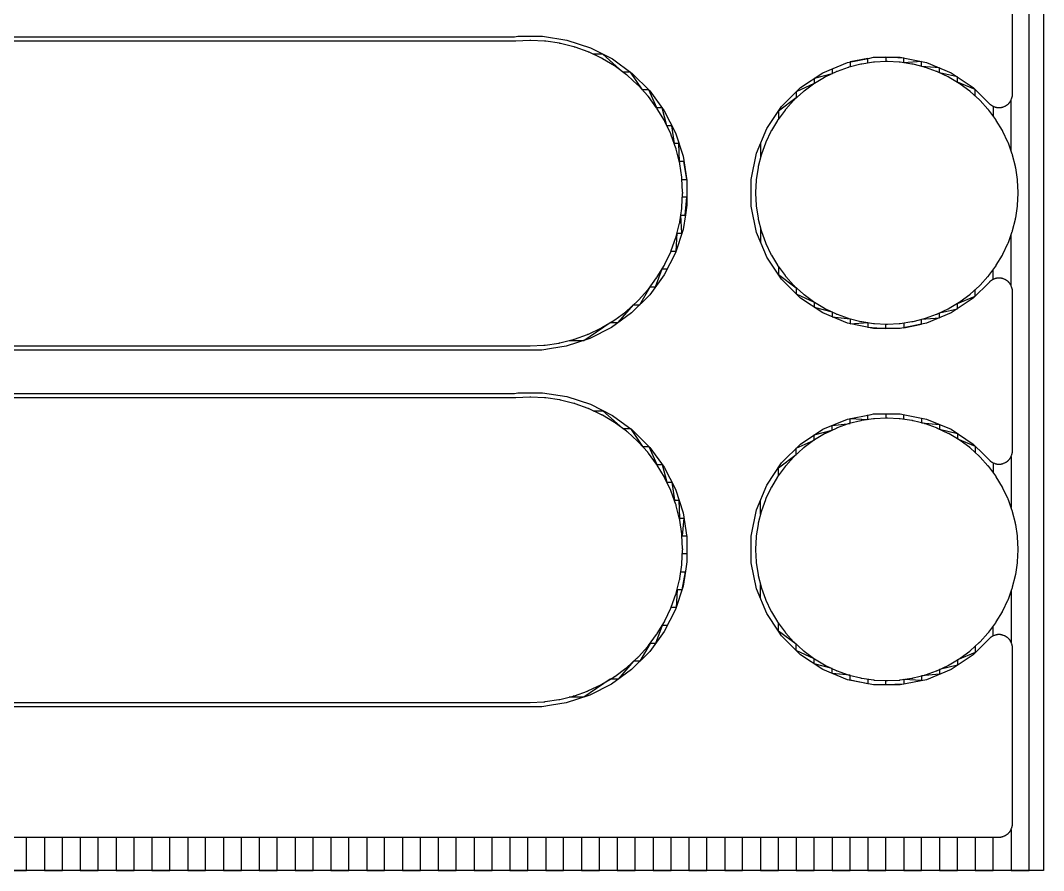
# Model space of a CAD drawing. Header units: metres. Extents: x 141.4 to 191.3, y -114.8 to -61.9.
# Drawn here: x 184.06 to 191.35, y -114.81 to -108.75 of the extents above; entities that cross this region are included whole.
import ezdxf

# ---------------------------------------------------------------- set-up
doc = ezdxf.new("R2010")
doc.units = ezdxf.units.M

msp = doc.modelspace()

# ---------------------------------------------------------------- linework, layer by layer
for points in [[(191.3479, -61.907), (191.3479, -114.8099), (141.392, -114.8099), (141.392, -61.907)], [(191.117, -114.5163), (191.117, -114.8099), (191.2445, -114.8099), (191.2445, -61.907), (191.117, -61.907), (191.117, -62.2006)], [(177.0857, -114.5719), (191.0305, -114.5719), (191.0326, -114.5719), (191.0347, -114.5718), (191.0368, -114.5717), (191.0388, -114.5715), (191.0409, -114.5713), (191.043, -114.571), (191.045, -114.5706), (191.0471, -114.5703), (191.0491, -114.5698), (191.0512, -114.5694), (191.0532, -114.5688), (191.0552, -114.5682), (191.0572, -114.5676), (191.0591, -114.5669), (191.0611, -114.5662), (191.063, -114.5654), (191.0712, -114.5621), (191.0731, -114.5612), (191.075, -114.5604), (191.0768, -114.5595), (191.0787, -114.5585), (191.0805, -114.5575), (191.0823, -114.5564), (191.0841, -114.5553), (191.0859, -114.5542), (191.0876, -114.553), (191.0893, -114.5518), (191.0909, -114.5505), (191.0926, -114.5492), (191.0942, -114.5479), (191.0957, -114.5465), (191.0972, -114.5451), (191.0987, -114.5436), (191.1002, -114.5421), (191.1016, -114.5406), (191.103, -114.5391), (191.1043, -114.5375), (191.1056, -114.5358), (191.1069, -114.5342), (191.1081, -114.5325), (191.1093, -114.5308), (191.1104, -114.529), (191.1115, -114.5272), (191.1126, -114.5254), (191.1136, -114.5236), (191.1146, -114.5217), (191.1155, -114.5199), (191.1163, -114.518), (191.1172, -114.5161), (191.1205, -114.5079), (191.1213, -114.506), (191.122, -114.504), (191.1227, -114.5021), (191.1233, -114.5001), (191.1239, -114.4981), (191.1245, -114.4961), (191.1249, -114.494), (191.1254, -114.492), (191.1257, -114.4899), (191.1261, -114.4879), (191.1264, -114.4858), (191.1266, -114.4837), (191.1268, -114.4817), (191.1269, -114.4796), (191.127, -114.4775), (191.127, -114.4754), (191.127, -113.2254), (191.127, -113.2233), (191.1269, -113.2212), (191.1268, -113.2191), (191.1266, -113.2171), (191.1264, -113.215), (191.1261, -113.2129), (191.1257, -113.2109), (191.1254, -113.2088), (191.1249, -113.2068), (191.1245, -113.2047), (191.1239, -113.2027), (191.1233, -113.2007), (191.1227, -113.1987), (191.122, -113.1968), (191.1213, -113.1948), (191.1205, -113.1929), (191.1172, -113.1847), (191.1163, -113.1828), (191.1155, -113.1809), (191.1146, -113.179), (191.1136, -113.1772), (191.1126, -113.1754), (191.1115, -113.1736), (191.1104, -113.1718), (191.1093, -113.17), (191.1081, -113.1683), (191.1069, -113.1666), (191.1056, -113.165), (191.1043, -113.1633), (191.103, -113.1617), (191.1016, -113.1602), (191.1002, -113.1587), (191.0987, -113.1572), (191.0972, -113.1557), (191.0957, -113.1543), (191.0942, -113.1529), (191.0926, -113.1516), (191.0909, -113.1503), (191.0893, -113.149), (191.0876, -113.1478), (191.0859, -113.1466), (191.0841, -113.1454), (191.0823, -113.1444), (191.0805, -113.1433), (191.0787, -113.1423), (191.0768, -113.1413), (191.075, -113.1404), (191.0731, -113.1396), (191.0712, -113.1387), (191.063, -113.1354), (191.0611, -113.1346), (191.0591, -113.1339), (191.0572, -113.1332), (191.0552, -113.1326), (191.0532, -113.132), (191.0512, -113.1314), (191.0491, -113.131), (191.0471, -113.1305), (191.045, -113.1301), (191.043, -113.1298), (191.0409, -113.1295), (191.0388, -113.1293), (191.0368, -113.1291), (191.0347, -113.129), (191.0326, -113.1289), (191.0305, -113.1289), (191.0284, -113.1289), (191.0263, -113.129), (191.0243, -113.1291), (191.0222, -113.1293), (191.0201, -113.1295), (191.018, -113.1298), (191.016, -113.1301), (191.0139, -113.1305), (191.0119, -113.131), (191.0099, -113.1314), (191.0078, -113.132), (191.0058, -113.1326), (191.0038, -113.1332), (191.0019, -113.1339), (190.9999, -113.1346), (190.998, -113.1354), (190.9898, -113.1387), (190.9879, -113.1396), (190.986, -113.1404), (190.9842, -113.1413), (190.9823, -113.1423), (190.9805, -113.1433), (190.9787, -113.1444), (190.9769, -113.1454), (190.9751, -113.1466), (190.9734, -113.1478), (190.9717, -113.149), (190.9701, -113.1503), (190.9684, -113.1516), (190.9669, -113.1529), (190.9653, -113.1543), (190.9638, -113.1557), (190.9623, -113.1572), (190.8475, -113.272), (190.6893, -113.3776), (190.5136, -113.4504), (190.3271, -113.4875), (190.1369, -113.4875), (189.9504, -113.4504), (189.7747, -113.3776), (189.6165, -113.272), (189.482, -113.1375), (189.4597, -113.104), (189.3764, -112.9793), (189.3036, -112.8036), (189.2665, -112.6171), (189.2665, -112.4269), (189.3036, -112.2404), (189.3764, -112.0647), (189.482, -111.9065), (189.6165, -111.772), (189.7747, -111.6664), (189.9504, -111.5936), (190.12, -111.5599), (190.1369, -111.5565), (190.3271, -111.5565), (190.359, -111.5629), (190.5136, -111.5936), (190.6893, -111.6664), (190.8475, -111.772), (190.9226, -111.8472), (190.9623, -111.8868), (190.9638, -111.8883), (190.9653, -111.8897), (190.9668, -111.8911), (190.9684, -111.8924), (190.9701, -111.8937), (190.9717, -111.895), (190.9734, -111.8962), (190.9751, -111.8974), (190.9769, -111.8985), (190.9787, -111.8996), (190.9805, -111.9007), (190.9823, -111.9017), (190.9842, -111.9027), (190.986, -111.9036), (190.9879, -111.9044), (190.9898, -111.9053), (190.998, -111.9086), (190.9999, -111.9094), (191.0019, -111.9101), (191.0038, -111.9108), (191.0058, -111.9114), (191.0078, -111.912), (191.0098, -111.9126), (191.0119, -111.913), (191.0139, -111.9135), (191.016, -111.9139), (191.018, -111.9142), (191.0201, -111.9145), (191.0222, -111.9147), (191.0242, -111.9149), (191.0263, -111.915), (191.0284, -111.9151), (191.0305, -111.9151), (191.0326, -111.9151), (191.0347, -111.915), (191.0368, -111.9149), (191.0388, -111.9147), (191.0409, -111.9145), (191.043, -111.9142), (191.045, -111.9139), (191.0471, -111.9135), (191.0491, -111.913), (191.0512, -111.9126), (191.0532, -111.912), (191.0552, -111.9114), (191.0572, -111.9108), (191.0591, -111.9101), (191.0611, -111.9094), (191.063, -111.9086), (191.0712, -111.9053), (191.0731, -111.9044), (191.075, -111.9036), (191.0768, -111.9027), (191.0787, -111.9017), (191.0805, -111.9007), (191.0823, -111.8996), (191.0841, -111.8985), (191.0859, -111.8974), (191.0876, -111.8962), (191.0893, -111.895), (191.0909, -111.8937), (191.0926, -111.8924), (191.0942, -111.8911), (191.0957, -111.8897), (191.0972, -111.8883), (191.0987, -111.8868), (191.1002, -111.8853), (191.1016, -111.8838), (191.103, -111.8823), (191.1043, -111.8807), (191.1056, -111.879), (191.1069, -111.8774), (191.1081, -111.8757), (191.1093, -111.874), (191.1104, -111.8722), (191.1115, -111.8704), (191.1126, -111.8686), (191.1136, -111.8668), (191.1146, -111.865), (191.1155, -111.8631), (191.1163, -111.8612), (191.1172, -111.8593), (191.1205, -111.8511), (191.1213, -111.8492), (191.122, -111.8472), (191.1227, -111.8453), (191.1233, -111.8433), (191.1239, -111.8413), (191.1245, -111.8393), (191.1249, -111.8372), (191.1254, -111.8352), (191.1257, -111.8331), (191.1261, -111.8311), (191.1264, -111.829), (191.1266, -111.8269), (191.1268, -111.8249), (191.1269, -111.8228), (191.127, -111.8207), (191.127, -111.8186), (191.127, -110.6854), (191.127, -110.6833), (191.1269, -110.6812), (191.1268, -110.6791), (191.1266, -110.6771), (191.1264, -110.675), (191.1261, -110.6729), (191.1257, -110.6709), (191.1254, -110.6688), (191.1249, -110.6668), (191.1245, -110.6647), (191.1239, -110.6627), (191.1233, -110.6607), (191.1227, -110.6587), (191.122, -110.6568), (191.1213, -110.6548), (191.1205, -110.6529), (191.1172, -110.6447), (191.1163, -110.6428), (191.1155, -110.6409), (191.1146, -110.639), (191.1136, -110.6372), (191.1126, -110.6354), (191.1115, -110.6336), (191.1104, -110.6318), (191.1093, -110.63), (191.1081, -110.6283), (191.1069, -110.6266), (191.1056, -110.625), (191.1043, -110.6233), (191.103, -110.6217), (191.1016, -110.6202), (191.1002, -110.6187), (191.0987, -110.6172), (191.0972, -110.6157), (191.0957, -110.6143), (191.0942, -110.6129), (191.0926, -110.6116), (191.0909, -110.6103), (191.0893, -110.609), (191.0876, -110.6078), (191.0859, -110.6066), (191.0841, -110.6054), (191.0823, -110.6044), (191.0805, -110.6033), (191.0787, -110.6023), (191.0768, -110.6013), (191.075, -110.6004), (191.0731, -110.5996), (191.0712, -110.5987), (191.063, -110.5954), (191.0611, -110.5946), (191.0591, -110.5939), (191.0572, -110.5932), (191.0552, -110.5926), (191.0532, -110.592), (191.0512, -110.5914), (191.0491, -110.591), (191.0471, -110.5905), (191.045, -110.5901), (191.043, -110.5898), (191.0409, -110.5895), (191.0388, -110.5893), (191.0368, -110.5891), (191.0347, -110.589), (191.0326, -110.5889), (191.0305, -110.5889), (191.0284, -110.5889), (191.0263, -110.589), (191.0243, -110.5891), (191.0222, -110.5893), (191.0201, -110.5895), (191.018, -110.5898), (191.016, -110.5901), (191.0139, -110.5905), (191.0119, -110.591), (191.0099, -110.5914), (191.0078, -110.592), (191.0058, -110.5926), (191.0038, -110.5932), (191.0019, -110.5939), (190.9999, -110.5946), (190.998, -110.5954), (190.9898, -110.5987), (190.9879, -110.5996), (190.986, -110.6004), (190.9842, -110.6013), (190.9823, -110.6023), (190.9805, -110.6033), (190.9787, -110.6044), (190.9769, -110.6054), (190.9751, -110.6066), (190.9734, -110.6078), (190.9717, -110.609), (190.9701, -110.6103), (190.9684, -110.6116), (190.9669, -110.6129), (190.9653, -110.6143), (190.9638, -110.6157), (190.9623, -110.6172), (190.8475, -110.732), (190.6893, -110.8376), (190.5136, -110.9104), (190.3271, -110.9475), (190.1369, -110.9475), (189.9504, -110.9104), (189.7747, -110.8376), (189.6165, -110.732), (189.482, -110.5975), (189.3764, -110.4393), (189.3616, -110.4038), (189.3036, -110.2636), (189.2665, -110.0771), (189.2665, -109.8869), (189.3036, -109.7004), (189.3764, -109.5247), (189.482, -109.3665), (189.6165, -109.232), (189.7747, -109.1264), (189.9504, -109.0536), (190.1116, -109.0215), (190.1369, -109.0165), (190.3271, -109.0165), (190.359, -109.0229), (190.5136, -109.0536), (190.6893, -109.1264), (190.7052, -109.137), (190.8475, -109.232), (190.9541, -109.3387), (190.9623, -109.3468), (190.9638, -109.3483), (190.9653, -109.3497), (190.9668, -109.3511), (190.9684, -109.3524), (190.9701, -109.3537), (190.9717, -109.355), (190.9734, -109.3562), (190.9751, -109.3574), (190.9769, -109.3585), (190.9787, -109.3596), (190.9805, -109.3607), (190.9823, -109.3617), (190.9842, -109.3627), (190.986, -109.3636), (190.9879, -109.3644), (190.9898, -109.3653), (190.998, -109.3686), (190.9999, -109.3694), (191.0019, -109.3701), (191.0038, -109.3708), (191.0058, -109.3714), (191.0078, -109.372), (191.0098, -109.3726), (191.0119, -109.373), (191.0139, -109.3735), (191.016, -109.3739), (191.018, -109.3742), (191.0201, -109.3745), (191.0222, -109.3747), (191.0242, -109.3749), (191.0263, -109.375), (191.0284, -109.3751), (191.0305, -109.3751), (191.0326, -109.3751), (191.0347, -109.375), (191.0368, -109.3749), (191.0388, -109.3747), (191.0409, -109.3745), (191.043, -109.3742), (191.045, -109.3739), (191.0471, -109.3735), (191.0491, -109.373), (191.0512, -109.3726), (191.0532, -109.372), (191.0552, -109.3714), (191.0572, -109.3708), (191.0591, -109.3701), (191.0611, -109.3694), (191.063, -109.3686), (191.0712, -109.3653), (191.0731, -109.3644), (191.075, -109.3636), (191.0768, -109.3627), (191.0787, -109.3617), (191.0805, -109.3607), (191.0823, -109.3596), (191.0841, -109.3585), (191.0859, -109.3574), (191.0876, -109.3562), (191.0893, -109.355), (191.0909, -109.3537), (191.0926, -109.3524), (191.0942, -109.3511), (191.0957, -109.3497), (191.0972, -109.3483), (191.0987, -109.3468), (191.1002, -109.3453), (191.1016, -109.3438), (191.103, -109.3423), (191.1043, -109.3407), (191.1056, -109.339), (191.1069, -109.3374), (191.1081, -109.3357), (191.1093, -109.334), (191.1104, -109.3322), (191.1115, -109.3304), (191.1126, -109.3286), (191.1136, -109.3268), (191.1146, -109.325), (191.1155, -109.3231), (191.1163, -109.3212), (191.1172, -109.3193), (191.1205, -109.3111), (191.1213, -109.3092), (191.122, -109.3072), (191.1227, -109.3053), (191.1233, -109.3033), (191.1239, -109.3013), (191.1245, -109.2993), (191.1249, -109.2972), (191.1254, -109.2952), (191.1257, -109.2931), (191.1261, -109.2911), (191.1264, -109.289), (191.1266, -109.2869), (191.1268, -109.2849), (191.1269, -109.2828), (191.127, -109.2807), (191.127, -109.2786), (191.127, -108.1454)], [(181.2682, -108.8715), (187.565, -108.8715), (187.5673, -108.8715), (187.5695, -108.8714), (187.5717, -108.8712), (187.5735, -108.8711), (187.5757, -108.8709), (187.5779, -108.8706), (187.5801, -108.8703), (187.6042, -108.8665), (187.7798, -108.8665), (187.9532, -108.894), (188.1202, -108.9482), (188.2766, -109.0279), (188.4187, -109.1311), (188.5429, -109.2553), (188.6461, -109.3974), (188.7258, -109.5538), (188.78, -109.7208), (188.8075, -109.8942), (188.8075, -110.0698), (188.7967, -110.1378), (188.78, -110.2432), (188.7258, -110.4102), (188.6461, -110.5666), (188.5429, -110.7087), (188.4137, -110.8379), (188.2716, -110.9411), (188.1152, -111.0208), (187.9482, -111.075), (187.8428, -111.0917), (187.7748, -111.1025), (181.2682, -111.1025)], [(181.356, -111.0725), (187.687, -111.0725), (187.6891, -111.0725), (187.6912, -111.0724), (187.7892, -111.0676), (187.7913, -111.0675), (187.7934, -111.0673), (187.7955, -111.067), (187.7975, -111.0668), (187.8947, -111.0524), (187.8967, -111.052), (187.8988, -111.0516), (187.9008, -111.0512), (187.9028, -111.0507), (187.9981, -111.0269), (188.0001, -111.0263), (188.0021, -111.0258), (188.0041, -111.0251), (188.0061, -111.0245), (188.0985, -110.9914), (188.1005, -110.9906), (188.1024, -110.9899), (188.1043, -110.989), (188.1062, -110.9882), (188.195, -110.9462), (188.1968, -110.9453), (188.1987, -110.9443), (188.2005, -110.9433), (188.2023, -110.9423), (188.2865, -110.8918), (188.2883, -110.8907), (188.2901, -110.8896), (188.2918, -110.8884), (188.2935, -110.8872), (188.3723, -110.8287), (188.374, -110.8274), (188.3756, -110.8261), (188.3772, -110.8248), (188.3788, -110.8234), (188.4515, -110.7574), (188.4531, -110.756), (188.4546, -110.7546), (188.4596, -110.7496), (188.461, -110.7481), (188.4624, -110.7465), (188.5284, -110.6738), (188.5298, -110.6722), (188.5311, -110.6706), (188.5324, -110.669), (188.5337, -110.6673), (188.5922, -110.5885), (188.5934, -110.5868), (188.5946, -110.5851), (188.5957, -110.5833), (188.5968, -110.5815), (188.6473, -110.4973), (188.6483, -110.4955), (188.6493, -110.4937), (188.6503, -110.4918), (188.6512, -110.49), (188.6932, -110.4012), (188.694, -110.3993), (188.6949, -110.3974), (188.6956, -110.3955), (188.6964, -110.3935), (188.7295, -110.3011), (188.7294, -110.3011), (188.7295, -110.3009), (188.7302, -110.299), (188.7308, -110.297), (188.7314, -110.2951), (188.7319, -110.2931), (188.7557, -110.1978), (188.7562, -110.1958), (188.7566, -110.1938), (188.757, -110.1917), (188.7574, -110.1897), (188.7718, -110.0925), (188.772, -110.0905), (188.7723, -110.0884), (188.7725, -110.0863), (188.7726, -110.0842), (188.7774, -109.9862), (188.7775, -109.9841), (188.7775, -109.982), (188.7775, -109.9799), (188.7774, -109.9778), (188.7726, -109.8798), (188.7725, -109.8777), (188.7723, -109.8756), (188.772, -109.8735), (188.7718, -109.8715), (188.7574, -109.7743), (188.757, -109.7723), (188.7566, -109.7702), (188.7562, -109.7682), (188.7557, -109.7662), (188.7319, -109.6709), (188.7313, -109.6689), (188.7308, -109.6669), (188.7301, -109.6649), (188.7295, -109.6629), (188.6964, -109.5705), (188.6956, -109.5685), (188.6949, -109.5666), (188.694, -109.5647), (188.6932, -109.5628), (188.6512, -109.474), (188.6503, -109.4722), (188.6493, -109.4703), (188.6483, -109.4685), (188.6473, -109.4667), (188.5968, -109.3825), (188.5957, -109.3807), (188.5946, -109.3789), (188.5934, -109.3772), (188.5922, -109.3755), (188.5337, -109.2967), (188.5324, -109.295), (188.5311, -109.2934), (188.5298, -109.2918), (188.5284, -109.2902), (188.4624, -109.2175), (188.461, -109.2159), (188.4596, -109.2144), (188.4581, -109.213), (188.4565, -109.2116), (188.3838, -109.1456), (188.3822, -109.1442), (188.3806, -109.1429), (188.379, -109.1416), (188.3773, -109.1403), (188.2985, -109.0818), (188.2968, -109.0806), (188.2951, -109.0794), (188.2933, -109.0783), (188.2915, -109.0772), (188.2073, -109.0267), (188.2055, -109.0257), (188.2037, -109.0247), (188.2018, -109.0237), (188.2, -109.0228), (188.1112, -108.9808), (188.1093, -108.98), (188.1074, -108.9791), (188.1055, -108.9784), (188.1035, -108.9776), (188.0111, -108.9445), (188.0111, -108.9446), (188.0109, -108.9445), (188.009, -108.9438), (188.007, -108.9432), (188.0051, -108.9426), (188.0031, -108.9421), (187.9078, -108.9183), (187.9058, -108.9178), (187.9038, -108.9174), (187.9017, -108.917), (187.8997, -108.9166), (187.8025, -108.9022), (187.8005, -108.902), (187.7984, -108.9017), (187.7963, -108.9015), (187.7942, -108.9014), (187.6962, -108.8966), (187.6941, -108.8965), (187.692, -108.8965), (187.6899, -108.8965), (187.6878, -108.8966), (187.5898, -108.9014), (187.5885, -108.9015), (181.356, -108.9015)], [(188.7729, -109.8865), (188.8063, -109.8865), (188.7861, -109.759), (188.7539, -109.759), (188.751, -109.6315), (188.7182, -109.6315), (188.7004, -109.504), (188.6654, -109.504), (188.6309, -109.3765), (188.5929, -109.3765), (188.5366, -109.249), (188.491, -109.249), (188.4054, -109.1215), (188.352, -109.1215), (188.21, -108.994), (188.1391, -108.994)], [(190.862, -109.2925), (190.862, -109.2466), (190.7345, -109.1943), (190.7345, -109.1566), (190.607, -109.1262), (190.607, -109.0923), (190.4795, -109.0812), (190.4795, -109.0468), (190.352, -109.0556), (190.352, -109.0215), (190.2245, -109.0165), (190.2245, -109.0473)], [(189.3012, -110.0695), (189.3013, -110.0716), (189.3015, -110.0736), (189.3017, -110.0757), (189.302, -110.0778), (189.3143, -110.1603), (189.3146, -110.1624), (189.315, -110.1644), (189.3154, -110.1665), (189.3159, -110.1685), (189.3361, -110.2494), (189.3367, -110.2514), (189.3373, -110.2534), (189.3379, -110.2554), (189.3386, -110.2574), (189.3667, -110.3359), (189.3674, -110.3379), (189.3682, -110.3398), (189.369, -110.3417), (189.3699, -110.3436), (189.4055, -110.419), (189.4064, -110.4209), (189.4074, -110.4228), (189.4084, -110.4246), (189.4095, -110.4264), (189.4523, -110.4979), (189.4534, -110.4997), (189.4546, -110.5015), (189.4558, -110.5032), (189.457, -110.5049), (189.5067, -110.5719), (189.5079, -110.5735), (189.5092, -110.5752), (189.5106, -110.5768), (189.512, -110.5783), (189.568, -110.6401), (189.5694, -110.6417), (189.5709, -110.6431), (189.5723, -110.6446), (189.5739, -110.646), (189.6357, -110.702), (189.6372, -110.7034), (189.6388, -110.7048), (189.6405, -110.7061), (189.6421, -110.7073), (189.7091, -110.757), (189.7108, -110.7582), (189.7125, -110.7594), (189.7143, -110.7606), (189.7161, -110.7617), (189.7876, -110.8045), (189.7894, -110.8056), (189.7912, -110.8066), (189.7931, -110.8076), (189.795, -110.8085), (189.8704, -110.8441), (189.8723, -110.845), (189.8742, -110.8458), (189.8761, -110.8466), (189.8781, -110.8473), (189.9566, -110.8754), (189.9566, -110.8754), (189.9584, -110.8761), (189.9605, -110.8767), (189.9625, -110.8773), (189.9646, -110.8779), (190.0455, -110.8981), (190.0475, -110.8986), (190.0496, -110.899), (190.0516, -110.8994), (190.0537, -110.8997), (190.1362, -110.912), (190.1383, -110.9123), (190.1404, -110.9125), (190.1424, -110.9127), (190.1445, -110.9128), (190.2278, -110.9169), (190.2299, -110.917), (190.232, -110.917), (190.2341, -110.917), (190.2362, -110.9169), (190.3195, -110.9128), (190.3216, -110.9127), (190.3236, -110.9125), (190.3257, -110.9123), (190.3278, -110.912), (190.4103, -110.8997), (190.4124, -110.8994), (190.4144, -110.899), (190.4165, -110.8986), (190.4185, -110.8981), (190.4994, -110.8779), (190.5014, -110.8773), (190.5034, -110.8767), (190.5054, -110.8761), (190.5074, -110.8754), (190.5859, -110.8473), (190.5879, -110.8466), (190.5898, -110.8458), (190.5917, -110.845), (190.5936, -110.8441), (190.669, -110.8085), (190.6709, -110.8076), (190.6728, -110.8066), (190.6746, -110.8056), (190.6764, -110.8045), (190.7479, -110.7617), (190.7497, -110.7606), (190.7515, -110.7594), (190.7532, -110.7582), (190.7549, -110.757), (190.8219, -110.7073), (190.8235, -110.7061), (190.8252, -110.7048), (190.8268, -110.7034), (190.8283, -110.702), (190.8901, -110.646), (190.8917, -110.6446), (190.8931, -110.6431), (190.8946, -110.6417), (190.896, -110.6401), (190.952, -110.5783), (190.9534, -110.5768), (190.9548, -110.5752), (190.9561, -110.5735), (190.9573, -110.5719), (191.007, -110.5049), (191.0082, -110.5032), (191.0094, -110.5015), (191.0106, -110.4997), (191.0117, -110.4979), (191.0545, -110.4264), (191.0556, -110.4246), (191.0566, -110.4228), (191.0576, -110.4209), (191.0585, -110.419), (191.0941, -110.3436), (191.095, -110.3417), (191.0958, -110.3398), (191.0966, -110.3379), (191.0973, -110.3359), (191.1254, -110.2574), (191.1254, -110.2574), (191.1255, -110.2572), (191.1261, -110.2553), (191.1268, -110.2533), (191.1273, -110.2514), (191.1279, -110.2494), (191.1481, -110.1685), (191.1486, -110.1665), (191.149, -110.1644), (191.1494, -110.1624), (191.1497, -110.1603), (191.162, -110.0778), (191.1623, -110.0757), (191.1625, -110.0736), (191.1627, -110.0716), (191.1628, -110.0695), (191.1669, -109.9862), (191.167, -109.9841), (191.167, -109.982), (191.167, -109.9799), (191.1669, -109.9778), (191.1628, -109.8945), (191.1627, -109.8924), (191.1625, -109.8904), (191.1623, -109.8883), (191.162, -109.8862), (191.1497, -109.8037), (191.1494, -109.8016), (191.149, -109.7996), (191.1486, -109.7975), (191.1481, -109.7955), (191.1279, -109.7146), (191.1273, -109.7126), (191.1267, -109.7106), (191.1261, -109.7086), (191.1254, -109.7066), (191.0973, -109.6281), (191.0966, -109.6261), (191.0958, -109.6242), (191.095, -109.6223), (191.0941, -109.6204), (191.0585, -109.545), (191.0576, -109.5431), (191.0566, -109.5412), (191.0556, -109.5394), (191.0545, -109.5376), (191.0117, -109.4661), (191.0106, -109.4643), (191.0094, -109.4625), (191.0082, -109.4608), (191.007, -109.4591), (190.9573, -109.3921), (190.9561, -109.3905), (190.9548, -109.3888), (190.9534, -109.3872), (190.952, -109.3857), (190.896, -109.3239), (190.8946, -109.3223), (190.8931, -109.3209), (190.8917, -109.3194), (190.8901, -109.318), (190.8283, -109.262), (190.8268, -109.2606), (190.8252, -109.2592), (190.8235, -109.2579), (190.8219, -109.2567), (190.7549, -109.207), (190.7532, -109.2058), (190.7515, -109.2046), (190.7497, -109.2034), (190.7479, -109.2023), (190.6764, -109.1595), (190.6746, -109.1584), (190.6728, -109.1574), (190.6709, -109.1564), (190.669, -109.1555), (190.5936, -109.1199), (190.5917, -109.119), (190.5898, -109.1182), (190.5879, -109.1174), (190.5859, -109.1167), (190.5074, -109.0886), (190.5074, -109.0886), (190.5056, -109.0879), (190.5035, -109.0873), (190.5015, -109.0867), (190.4994, -109.0861), (190.4185, -109.0659), (190.4165, -109.0654), (190.4144, -109.065), (190.4124, -109.0646), (190.4103, -109.0643), (190.3278, -109.052), (190.3257, -109.0517), (190.3236, -109.0515), (190.3216, -109.0513), (190.3195, -109.0512), (190.2362, -109.0471), (190.2341, -109.047), (190.232, -109.047), (190.2299, -109.047), (190.2278, -109.0471), (190.1445, -109.0512), (190.1424, -109.0513), (190.1404, -109.0515), (190.1383, -109.0517), (190.1362, -109.052), (190.0537, -109.0643), (190.0516, -109.0646), (190.0496, -109.065), (190.0475, -109.0654), (190.0455, -109.0659), (189.9646, -109.0861), (189.9626, -109.0867), (189.9606, -109.0873), (189.9586, -109.0879), (189.9566, -109.0886), (189.8781, -109.1167), (189.8761, -109.1174), (189.8742, -109.1182), (189.8723, -109.119), (189.8704, -109.1199), (189.795, -109.1555), (189.7931, -109.1564), (189.7912, -109.1574), (189.7894, -109.1584), (189.7876, -109.1595), (189.7161, -109.2023), (189.7143, -109.2034), (189.7125, -109.2046), (189.7108, -109.2058), (189.7091, -109.207), (189.6421, -109.2567), (189.6405, -109.2579), (189.6388, -109.2592), (189.6372, -109.2606), (189.6357, -109.262), (189.5739, -109.318), (189.5723, -109.3194), (189.5709, -109.3209), (189.5694, -109.3223), (189.568, -109.3239), (189.512, -109.3857), (189.5106, -109.3872), (189.5092, -109.3888), (189.5079, -109.3905), (189.5067, -109.3921), (189.457, -109.4591), (189.4558, -109.4608), (189.4546, -109.4625), (189.4534, -109.4643), (189.4523, -109.4661), (189.4095, -109.5376), (189.4084, -109.5394), (189.4074, -109.5412), (189.4064, -109.5431), (189.4055, -109.545), (189.3699, -109.6204), (189.369, -109.6223), (189.3682, -109.6242), (189.3674, -109.6261), (189.3667, -109.6281), (189.3386, -109.7066), (189.3386, -109.7066), (189.3385, -109.7068), (189.3379, -109.7087), (189.3372, -109.7107), (189.3367, -109.7126), (189.3361, -109.7146), (189.3159, -109.7955), (189.3154, -109.7975), (189.315, -109.7996), (189.3146, -109.8016), (189.3143, -109.8037), (189.302, -109.8862), (189.3017, -109.8883), (189.3015, -109.8904), (189.3013, -109.8924), (189.3012, -109.8945), (189.2971, -109.9778), (189.297, -109.9799), (189.297, -109.982), (189.297, -109.9841), (189.2971, -109.9862), (189.3012, -110.0695)], [(190.097, -109.0578), (190.097, -109.0244), (189.9695, -109.0498), (189.9695, -109.0849)], [(189.842, -109.0985), (189.842, -109.1333), (189.7145, -109.1666), (189.7145, -109.2033), (189.587, -109.2615), (189.587, -109.306), (189.4595, -109.4002), (189.4595, -109.4557)], [(190.9895, -109.3651), (190.9895, -109.4356)], [(191.117, -109.6832), (191.117, -109.3195)], [(189.332, -109.6317), (189.332, -109.731)], [(188.6952, -110.3965), (188.7302, -110.3965), (188.7379, -110.269), (188.7717, -110.269), (188.7645, -110.1415), (188.7961, -110.1415), (188.8075, -110.014), (188.776, -110.014)], [(189.332, -110.233), (189.332, -110.3323)], [(191.117, -110.6445), (191.117, -110.2808)], [(187.9696, -111.034), (188.0745, -111.034), (188.262, -110.9065), (188.3192, -110.9065), (188.4278, -110.779), (188.4726, -110.779), (188.5454, -110.6515), (188.5844, -110.6515), (188.6313, -110.524), (188.6678, -110.524)], [(189.4595, -110.5083), (189.4595, -110.5638), (189.587, -110.658), (189.587, -110.7025), (189.7145, -110.7607), (189.7145, -110.7974), (189.842, -110.8307), (189.842, -110.8655), (189.9695, -110.8791), (189.9695, -110.9142), (190.097, -110.9062), (190.097, -110.9396), (190.2245, -110.9475), (190.2245, -110.9167)], [(190.9895, -110.5989), (190.9895, -110.5284)], [(190.352, -110.9084), (190.352, -110.9425), (190.4795, -110.9172), (190.4795, -110.8828), (190.607, -110.8717), (190.607, -110.8378), (190.7345, -110.8074), (190.7345, -110.7697), (190.862, -110.7174), (190.862, -110.6715)], [(181.2682, -111.4115), (187.565, -111.4115), (187.5673, -111.4115), (187.5695, -111.4114), (187.5717, -111.4112), (187.5735, -111.4111), (187.5757, -111.4109), (187.5779, -111.4106), (187.5801, -111.4103), (187.6042, -111.4065), (187.7798, -111.4065), (187.9532, -111.434), (188.1202, -111.4882), (188.2766, -111.5679), (188.4187, -111.6711), (188.5429, -111.7953), (188.6461, -111.9374), (188.7258, -112.0938), (188.78, -112.2608), (188.8075, -112.4342), (188.8075, -112.6098), (188.7967, -112.6778), (188.78, -112.7832), (188.7258, -112.9502), (188.6461, -113.1066), (188.5429, -113.2487), (188.4137, -113.3779), (188.2716, -113.4811), (188.1152, -113.5608), (187.9482, -113.615), (187.8428, -113.6317), (187.7748, -113.6425), (181.2682, -113.6425)], [(181.356, -113.6125), (187.687, -113.6125), (187.6891, -113.6125), (187.6912, -113.6124), (187.7892, -113.6076), (187.7913, -113.6075), (187.7934, -113.6073), (187.7955, -113.607), (187.7975, -113.6068), (187.8947, -113.5924), (187.8967, -113.592), (187.8988, -113.5916), (187.9008, -113.5912), (187.9028, -113.5907), (187.9981, -113.5669), (188.0001, -113.5663), (188.0021, -113.5658), (188.0041, -113.5651), (188.0061, -113.5645), (188.0985, -113.5314), (188.1005, -113.5306), (188.1024, -113.5299), (188.1043, -113.529), (188.1062, -113.5282), (188.195, -113.4862), (188.1968, -113.4853), (188.1987, -113.4843), (188.2005, -113.4833), (188.2023, -113.4823), (188.2865, -113.4318), (188.2883, -113.4307), (188.2901, -113.4296), (188.2918, -113.4284), (188.2935, -113.4272), (188.3723, -113.3687), (188.374, -113.3674), (188.3756, -113.3661), (188.3772, -113.3648), (188.3788, -113.3634), (188.4515, -113.2974), (188.4531, -113.296), (188.4546, -113.2946), (188.4596, -113.2896), (188.461, -113.2881), (188.4624, -113.2865), (188.5284, -113.2138), (188.5298, -113.2122), (188.5311, -113.2106), (188.5324, -113.209), (188.5337, -113.2073), (188.5922, -113.1285), (188.5934, -113.1268), (188.5946, -113.1251), (188.5957, -113.1233), (188.5968, -113.1215), (188.6473, -113.0373), (188.6483, -113.0355), (188.6493, -113.0337), (188.6503, -113.0318), (188.6512, -113.03), (188.6932, -112.9412), (188.694, -112.9393), (188.6949, -112.9374), (188.6956, -112.9355), (188.6964, -112.9335), (188.7295, -112.8411), (188.7294, -112.8411), (188.7295, -112.8409), (188.7302, -112.839), (188.7308, -112.837), (188.7314, -112.8351), (188.7319, -112.8331), (188.7557, -112.7378), (188.7562, -112.7358), (188.7566, -112.7338), (188.757, -112.7317), (188.7574, -112.7297), (188.7718, -112.6325), (188.772, -112.6305), (188.7723, -112.6284), (188.7725, -112.6263), (188.7726, -112.6242), (188.7774, -112.5262), (188.7775, -112.5241), (188.7775, -112.522), (188.7775, -112.5199), (188.7774, -112.5178), (188.7726, -112.4198), (188.7725, -112.4177), (188.7723, -112.4156), (188.772, -112.4135), (188.7718, -112.4115), (188.7574, -112.3143), (188.757, -112.3123), (188.7566, -112.3102), (188.7562, -112.3082), (188.7557, -112.3062), (188.7319, -112.2109), (188.7313, -112.2089), (188.7308, -112.2069), (188.7301, -112.2049), (188.7295, -112.2029), (188.6964, -112.1105), (188.6956, -112.1085), (188.6949, -112.1066), (188.694, -112.1047), (188.6932, -112.1028), (188.6512, -112.014), (188.6503, -112.0122), (188.6493, -112.0103), (188.6483, -112.0085), (188.6473, -112.0067), (188.5968, -111.9225), (188.5957, -111.9207), (188.5946, -111.9189), (188.5934, -111.9172), (188.5922, -111.9155), (188.5337, -111.8367), (188.5324, -111.835), (188.5311, -111.8334), (188.5298, -111.8318), (188.5284, -111.8302), (188.4624, -111.7575), (188.461, -111.7559), (188.4596, -111.7544), (188.4581, -111.753), (188.4565, -111.7516), (188.3838, -111.6856), (188.3822, -111.6842), (188.3806, -111.6829), (188.379, -111.6816), (188.3773, -111.6803), (188.2985, -111.6218), (188.2968, -111.6206), (188.2951, -111.6194), (188.2933, -111.6183), (188.2915, -111.6172), (188.2073, -111.5667), (188.2055, -111.5657), (188.2037, -111.5647), (188.2018, -111.5637), (188.2, -111.5628), (188.1112, -111.5208), (188.1093, -111.52), (188.1074, -111.5191), (188.1055, -111.5184), (188.1035, -111.5176), (188.0111, -111.4845), (188.0111, -111.4846), (188.0109, -111.4845), (188.009, -111.4838), (188.007, -111.4832), (188.0051, -111.4826), (188.0031, -111.4821), (187.9078, -111.4583), (187.9058, -111.4578), (187.9038, -111.4574), (187.9017, -111.457), (187.8997, -111.4566), (187.8025, -111.4422), (187.8005, -111.442), (187.7984, -111.4417), (187.7963, -111.4415), (187.7942, -111.4414), (187.6962, -111.4366), (187.6941, -111.4365), (187.692, -111.4365), (187.6899, -111.4365), (187.6878, -111.4366), (187.5898, -111.4414), (187.5885, -111.4415), (181.356, -111.4415)], [(188.1391, -111.534), (188.21, -111.534), (188.352, -111.6615), (188.4054, -111.6615), (188.491, -111.789), (188.5366, -111.789), (188.5929, -111.9165), (188.6309, -111.9165), (188.6654, -112.044), (188.7004, -112.044), (188.7182, -112.1715), (188.751, -112.1715), (188.7539, -112.299), (188.7861, -112.299), (188.7729, -112.4265), (188.8063, -112.4265), (188.8075, -112.554), (188.776, -112.554)], [(189.4595, -111.9957), (189.4595, -111.9402), (189.587, -111.846), (189.587, -111.8015), (189.7145, -111.7433), (189.7145, -111.7066), (189.842, -111.6733), (189.842, -111.6385), (189.9695, -111.6249), (189.9695, -111.5898), (190.097, -111.5978), (190.097, -111.5644)], [(190.2245, -111.5565), (190.2245, -111.5873)], [(190.352, -111.5956), (190.352, -111.5615)], [(189.3012, -112.6095), (189.3013, -112.6116), (189.3015, -112.6136), (189.3017, -112.6157), (189.302, -112.6178), (189.3143, -112.7003), (189.3146, -112.7024), (189.315, -112.7044), (189.3154, -112.7065), (189.3159, -112.7085), (189.3361, -112.7894), (189.3367, -112.7914), (189.3373, -112.7934), (189.3379, -112.7954), (189.3386, -112.7974), (189.3667, -112.8759), (189.3674, -112.8779), (189.3682, -112.8798), (189.369, -112.8817), (189.3699, -112.8836), (189.4055, -112.959), (189.4064, -112.9609), (189.4074, -112.9628), (189.4084, -112.9646), (189.4095, -112.9664), (189.4523, -113.0379), (189.4534, -113.0397), (189.4546, -113.0415), (189.4558, -113.0432), (189.457, -113.0449), (189.5067, -113.1119), (189.5079, -113.1135), (189.5092, -113.1152), (189.5106, -113.1168), (189.512, -113.1183), (189.568, -113.1801), (189.5694, -113.1817), (189.5709, -113.1831), (189.5723, -113.1846), (189.5739, -113.186), (189.6357, -113.242), (189.6372, -113.2434), (189.6388, -113.2448), (189.6405, -113.2461), (189.6421, -113.2473), (189.7091, -113.297), (189.7108, -113.2982), (189.7125, -113.2994), (189.7143, -113.3006), (189.7161, -113.3017), (189.7876, -113.3445), (189.7894, -113.3456), (189.7912, -113.3466), (189.7931, -113.3476), (189.795, -113.3485), (189.8704, -113.3841), (189.8723, -113.385), (189.8742, -113.3858), (189.8761, -113.3866), (189.8781, -113.3873), (189.9566, -113.4154), (189.9566, -113.4154), (189.9584, -113.4161), (189.9605, -113.4167), (189.9625, -113.4173), (189.9646, -113.4179), (190.0455, -113.4381), (190.0475, -113.4386), (190.0496, -113.439), (190.0516, -113.4394), (190.0537, -113.4397), (190.1362, -113.452), (190.1383, -113.4523), (190.1404, -113.4525), (190.1424, -113.4527), (190.1445, -113.4528), (190.2278, -113.4569), (190.2299, -113.457), (190.232, -113.457), (190.2341, -113.457), (190.2362, -113.4569), (190.3195, -113.4528), (190.3216, -113.4527), (190.3236, -113.4525), (190.3257, -113.4523), (190.3278, -113.452), (190.4103, -113.4397), (190.4124, -113.4394), (190.4144, -113.439), (190.4165, -113.4386), (190.4185, -113.4381), (190.4994, -113.4179), (190.5014, -113.4173), (190.5034, -113.4167), (190.5054, -113.4161), (190.5074, -113.4154), (190.5859, -113.3873), (190.5879, -113.3866), (190.5898, -113.3858), (190.5917, -113.385), (190.5936, -113.3841), (190.669, -113.3485), (190.6709, -113.3476), (190.6728, -113.3466), (190.6746, -113.3456), (190.6764, -113.3445), (190.7479, -113.3017), (190.7497, -113.3006), (190.7515, -113.2994), (190.7532, -113.2982), (190.7549, -113.297), (190.8219, -113.2473), (190.8235, -113.2461), (190.8252, -113.2448), (190.8268, -113.2434), (190.8283, -113.242), (190.8901, -113.186), (190.8917, -113.1846), (190.8931, -113.1831), (190.8946, -113.1817), (190.896, -113.1801), (190.952, -113.1183), (190.9534, -113.1168), (190.9548, -113.1152), (190.9561, -113.1135), (190.9573, -113.1119), (191.007, -113.0449), (191.0082, -113.0432), (191.0094, -113.0415), (191.0106, -113.0397), (191.0117, -113.0379), (191.0545, -112.9664), (191.0556, -112.9646), (191.0566, -112.9628), (191.0576, -112.9609), (191.0585, -112.959), (191.0941, -112.8836), (191.095, -112.8817), (191.0958, -112.8798), (191.0966, -112.8779), (191.0973, -112.8759), (191.1254, -112.7974), (191.1254, -112.7974), (191.1255, -112.7972), (191.1261, -112.7953), (191.1268, -112.7933), (191.1273, -112.7914), (191.1279, -112.7894), (191.1481, -112.7085), (191.1486, -112.7065), (191.149, -112.7044), (191.1494, -112.7024), (191.1497, -112.7003), (191.162, -112.6178), (191.1623, -112.6157), (191.1625, -112.6136), (191.1627, -112.6116), (191.1628, -112.6095), (191.1669, -112.5262), (191.167, -112.5241), (191.167, -112.522), (191.167, -112.5199), (191.1669, -112.5178), (191.1628, -112.4345), (191.1627, -112.4324), (191.1625, -112.4304), (191.1623, -112.4283), (191.162, -112.4262), (191.1497, -112.3437), (191.1494, -112.3416), (191.149, -112.3396), (191.1486, -112.3375), (191.1481, -112.3355), (191.1279, -112.2546), (191.1273, -112.2526), (191.1267, -112.2506), (191.1261, -112.2486), (191.1254, -112.2466), (191.0973, -112.1681), (191.0966, -112.1661), (191.0958, -112.1642), (191.095, -112.1623), (191.0941, -112.1604), (191.0585, -112.085), (191.0576, -112.0831), (191.0566, -112.0812), (191.0556, -112.0794), (191.0545, -112.0776), (191.0117, -112.0061), (191.0106, -112.0043), (191.0094, -112.0025), (191.0082, -112.0008), (191.007, -111.9991), (190.9573, -111.9321), (190.9561, -111.9305), (190.9548, -111.9288), (190.9534, -111.9272), (190.952, -111.9257), (190.896, -111.8639), (190.8946, -111.8623), (190.8931, -111.8609), (190.8917, -111.8594), (190.8901, -111.858), (190.8283, -111.802), (190.8268, -111.8006), (190.8252, -111.7992), (190.8235, -111.7979), (190.8219, -111.7967), (190.7549, -111.747), (190.7532, -111.7458), (190.7515, -111.7446), (190.7497, -111.7434), (190.7479, -111.7423), (190.6764, -111.6995), (190.6746, -111.6984), (190.6728, -111.6974), (190.6709, -111.6964), (190.669, -111.6955), (190.5936, -111.6599), (190.5917, -111.659), (190.5898, -111.6582), (190.5879, -111.6574), (190.5859, -111.6567), (190.5074, -111.6286), (190.5074, -111.6286), (190.5056, -111.6279), (190.5035, -111.6273), (190.5015, -111.6267), (190.4994, -111.6261), (190.4185, -111.6059), (190.4165, -111.6054), (190.4144, -111.605), (190.4124, -111.6046), (190.4103, -111.6043), (190.3278, -111.592), (190.3257, -111.5917), (190.3236, -111.5915), (190.3216, -111.5913), (190.3195, -111.5912), (190.2362, -111.5871), (190.2341, -111.587), (190.232, -111.587), (190.2299, -111.587), (190.2278, -111.5871), (190.1445, -111.5912), (190.1424, -111.5913), (190.1404, -111.5915), (190.1383, -111.5917), (190.1362, -111.592), (190.0537, -111.6043), (190.0516, -111.6046), (190.0496, -111.605), (190.0475, -111.6054), (190.0455, -111.6059), (189.9646, -111.6261), (189.9626, -111.6267), (189.9606, -111.6273), (189.9586, -111.6279), (189.9566, -111.6286), (189.8781, -111.6567), (189.8761, -111.6574), (189.8742, -111.6582), (189.8723, -111.659), (189.8704, -111.6599), (189.795, -111.6955), (189.7931, -111.6964), (189.7912, -111.6974), (189.7894, -111.6984), (189.7876, -111.6995), (189.7161, -111.7423), (189.7143, -111.7434), (189.7125, -111.7446), (189.7108, -111.7458), (189.7091, -111.747), (189.6421, -111.7967), (189.6405, -111.7979), (189.6388, -111.7992), (189.6372, -111.8006), (189.6357, -111.802), (189.5739, -111.858), (189.5723, -111.8594), (189.5709, -111.8609), (189.5694, -111.8623), (189.568, -111.8639), (189.512, -111.9257), (189.5106, -111.9272), (189.5092, -111.9288), (189.5079, -111.9305), (189.5067, -111.9321), (189.457, -111.9991), (189.4558, -112.0008), (189.4546, -112.0025), (189.4534, -112.0043), (189.4523, -112.0061), (189.4095, -112.0776), (189.4084, -112.0794), (189.4074, -112.0812), (189.4064, -112.0831), (189.4055, -112.085), (189.3699, -112.1604), (189.369, -112.1623), (189.3682, -112.1642), (189.3674, -112.1661), (189.3667, -112.1681), (189.3386, -112.2466), (189.3386, -112.2466), (189.3385, -112.2468), (189.3379, -112.2487), (189.3372, -112.2507), (189.3367, -112.2526), (189.3361, -112.2546), (189.3159, -112.3355), (189.3154, -112.3375), (189.315, -112.3396), (189.3146, -112.3416), (189.3143, -112.3437), (189.302, -112.4262), (189.3017, -112.4283), (189.3015, -112.4304), (189.3013, -112.4324), (189.3012, -112.4345), (189.2971, -112.5178), (189.297, -112.5199), (189.297, -112.522), (189.297, -112.5241), (189.2971, -112.5262), (189.3012, -112.6095)], [(190.4795, -111.5868), (190.4795, -111.6212), (190.607, -111.6323), (190.607, -111.6662), (190.7345, -111.6966), (190.7345, -111.7343), (190.862, -111.7866), (190.862, -111.8325)], [(191.117, -111.8595), (191.117, -112.2232)], [(190.9895, -111.9051), (190.9895, -111.9756)], [(189.332, -112.271), (189.332, -112.1717)], [(188.7645, -112.6815), (188.7961, -112.6815), (188.7717, -112.809), (188.7379, -112.809), (188.7302, -112.9365), (188.6952, -112.9365)], [(189.332, -112.8723), (189.332, -112.773)], [(191.117, -112.8208), (191.117, -113.1845)], [(188.6678, -113.064), (188.6313, -113.064), (188.5844, -113.1915), (188.5454, -113.1915), (188.4726, -113.319), (188.4278, -113.319), (188.3192, -113.4465), (188.262, -113.4465), (188.0745, -113.574), (187.9696, -113.574)], [(190.097, -113.4462), (190.097, -113.4796), (189.9695, -113.4542), (189.9695, -113.4191), (189.842, -113.4055), (189.842, -113.3707), (189.7145, -113.3374), (189.7145, -113.3007), (189.587, -113.2425), (189.587, -113.198), (189.4595, -113.1038), (189.4595, -113.0483)], [(190.9895, -113.1389), (190.9895, -113.0684)], [(190.862, -113.2115), (190.862, -113.2574), (190.7345, -113.3097), (190.7345, -113.3474), (190.607, -113.3778), (190.607, -113.4117), (190.4795, -113.4228), (190.4795, -113.4572), (190.352, -113.4484), (190.352, -113.4825), (190.2245, -113.4875), (190.2245, -113.4567)], [(183.977, -114.8099), (184.1045, -114.8099), (184.1045, -114.5719), (184.232, -114.5719), (184.232, -114.8099), (184.3595, -114.8099), (184.3595, -114.5719), (184.487, -114.5719), (184.487, -114.8099), (184.6145, -114.8099), (184.6145, -114.5719), (184.742, -114.5719), (184.742, -114.8099), (184.8695, -114.8099), (184.8695, -114.5719), (184.997, -114.5719), (184.997, -114.8099), (185.1245, -114.8099), (185.1245, -114.5719), (185.252, -114.5719), (185.252, -114.8099), (185.3795, -114.8099), (185.3795, -114.5719), (185.507, -114.5719), (185.507, -114.8099), (185.6345, -114.8099), (185.6345, -114.5719), (185.762, -114.5719), (185.762, -114.8099), (185.8895, -114.8099), (185.8895, -114.5719), (186.017, -114.5719), (186.017, -114.8099), (186.1445, -114.8099), (186.1445, -114.5719), (186.272, -114.5719), (186.272, -114.8099), (186.3995, -114.8099), (186.3995, -114.5719), (186.527, -114.5719), (186.527, -114.8099), (186.6545, -114.8099), (186.6545, -114.5719), (186.782, -114.5719), (186.782, -114.8099), (186.9095, -114.8099), (186.9095, -114.5719), (187.037, -114.5719), (187.037, -114.8099), (187.1645, -114.8099), (187.1645, -114.5719), (187.292, -114.5719), (187.292, -114.8099), (187.4195, -114.8099), (187.4195, -114.5719), (187.547, -114.5719), (187.547, -114.8099), (187.6745, -114.8099), (187.6745, -114.5719), (187.802, -114.5719), (187.802, -114.8099), (187.9295, -114.8099), (187.9295, -114.5719), (188.057, -114.5719), (188.057, -114.8099), (188.1845, -114.8099), (188.1845, -114.5719), (188.312, -114.5719), (188.312, -114.8099), (188.4395, -114.8099), (188.4395, -114.5719), (188.567, -114.5719), (188.567, -114.8099), (188.6945, -114.8099), (188.6945, -114.5719), (188.822, -114.5719), (188.822, -114.8099), (188.9495, -114.8099), (188.9495, -114.5719), (189.077, -114.5719), (189.077, -114.8099), (189.2045, -114.8099), (189.2045, -114.5719), (189.332, -114.5719), (189.332, -114.8099), (189.4595, -114.8099), (189.4595, -114.5719), (189.587, -114.5719), (189.587, -114.8099), (189.7145, -114.8099), (189.7145, -114.5719), (189.842, -114.5719), (189.842, -114.8099), (189.9695, -114.8099), (189.9695, -114.5719), (190.097, -114.5719), (190.097, -114.8099), (190.2245, -114.8099), (190.2245, -114.5719), (190.352, -114.5719), (190.352, -114.8099), (190.4795, -114.8099), (190.4795, -114.5719), (190.607, -114.5719), (190.607, -114.8099), (190.7345, -114.8099), (190.7345, -114.5719), (190.862, -114.5719), (190.862, -114.8099), (190.9895, -114.8099), (190.9895, -114.5719)]]:
    msp.add_lwpolyline(points)

doc.saveas('drawing.dxf')
